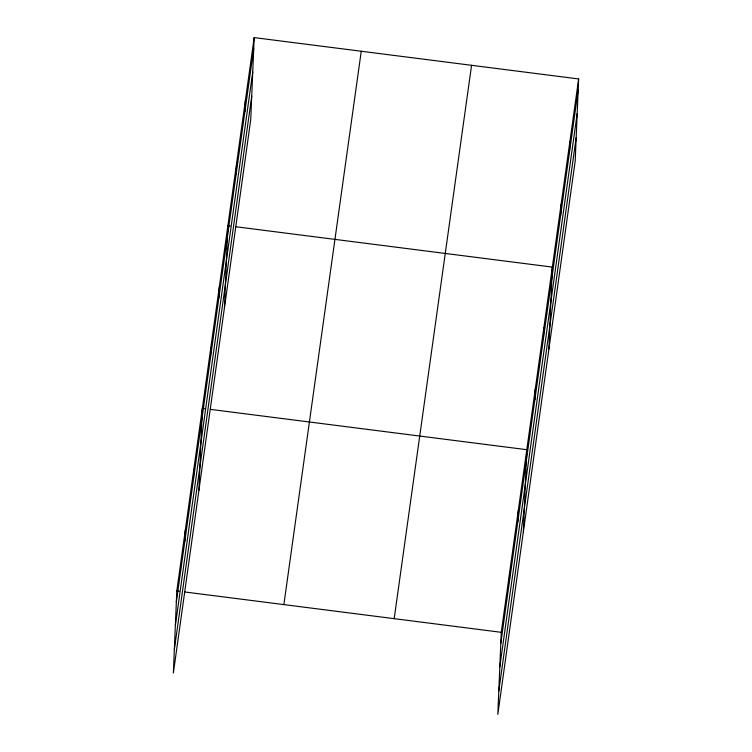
<?xml version="1.0" encoding="UTF-8"?>
<svg xmlns="http://www.w3.org/2000/svg" width="752" height="752" viewBox="0 0 752 752"><rect width="100%" height="100%" fill="white"/><g stroke="black" fill="none" stroke-linecap="round" stroke-linejoin="round"><path stroke-width="1.13" d="M254.176 37.6L176.805 590.959L173.364 673.049L250.736 119.69L254.176 37.6L578.636 78.951L575.195 161.041L497.824 714.4L501.264 632.31L578.636 78.951M184.851 541.149L185.312 530.085M193.358 480.274L193.828 469.22M198.895 490.445L202.335 408.345L204.666 408.646M210.381 358.535L210.851 347.48M218.898 297.67L219.358 286.606M224.434 307.831L227.875 225.741L230.197 226.042M236.175 174.088L236.636 163.024M244.945 111.371L245.406 100.317M509.311 582.499L509.771 571.435M517.818 521.625L518.288 510.57M523.354 531.796L526.795 449.696L210.485 409.389M534.841 399.885L535.311 388.831M543.358 339.02L543.818 327.957M548.894 349.182L552.335 267.092L236.015 226.775M560.635 215.439L561.105 204.375M569.405 152.722L569.875 141.667M176.335 602.014L253.715 48.664M175.357 625.457L252.738 72.098M174.342 649.606L251.723 96.256M283.871 604.599L361.251 51.249M394.189 618.661L471.57 65.302M500.794 643.364L578.175 90.014M499.817 666.808L577.198 113.449M498.802 690.956L576.182 137.607M176.805 590.959L179.126 591.251M184.945 591.993L501.264 632.31"/></g></svg>
